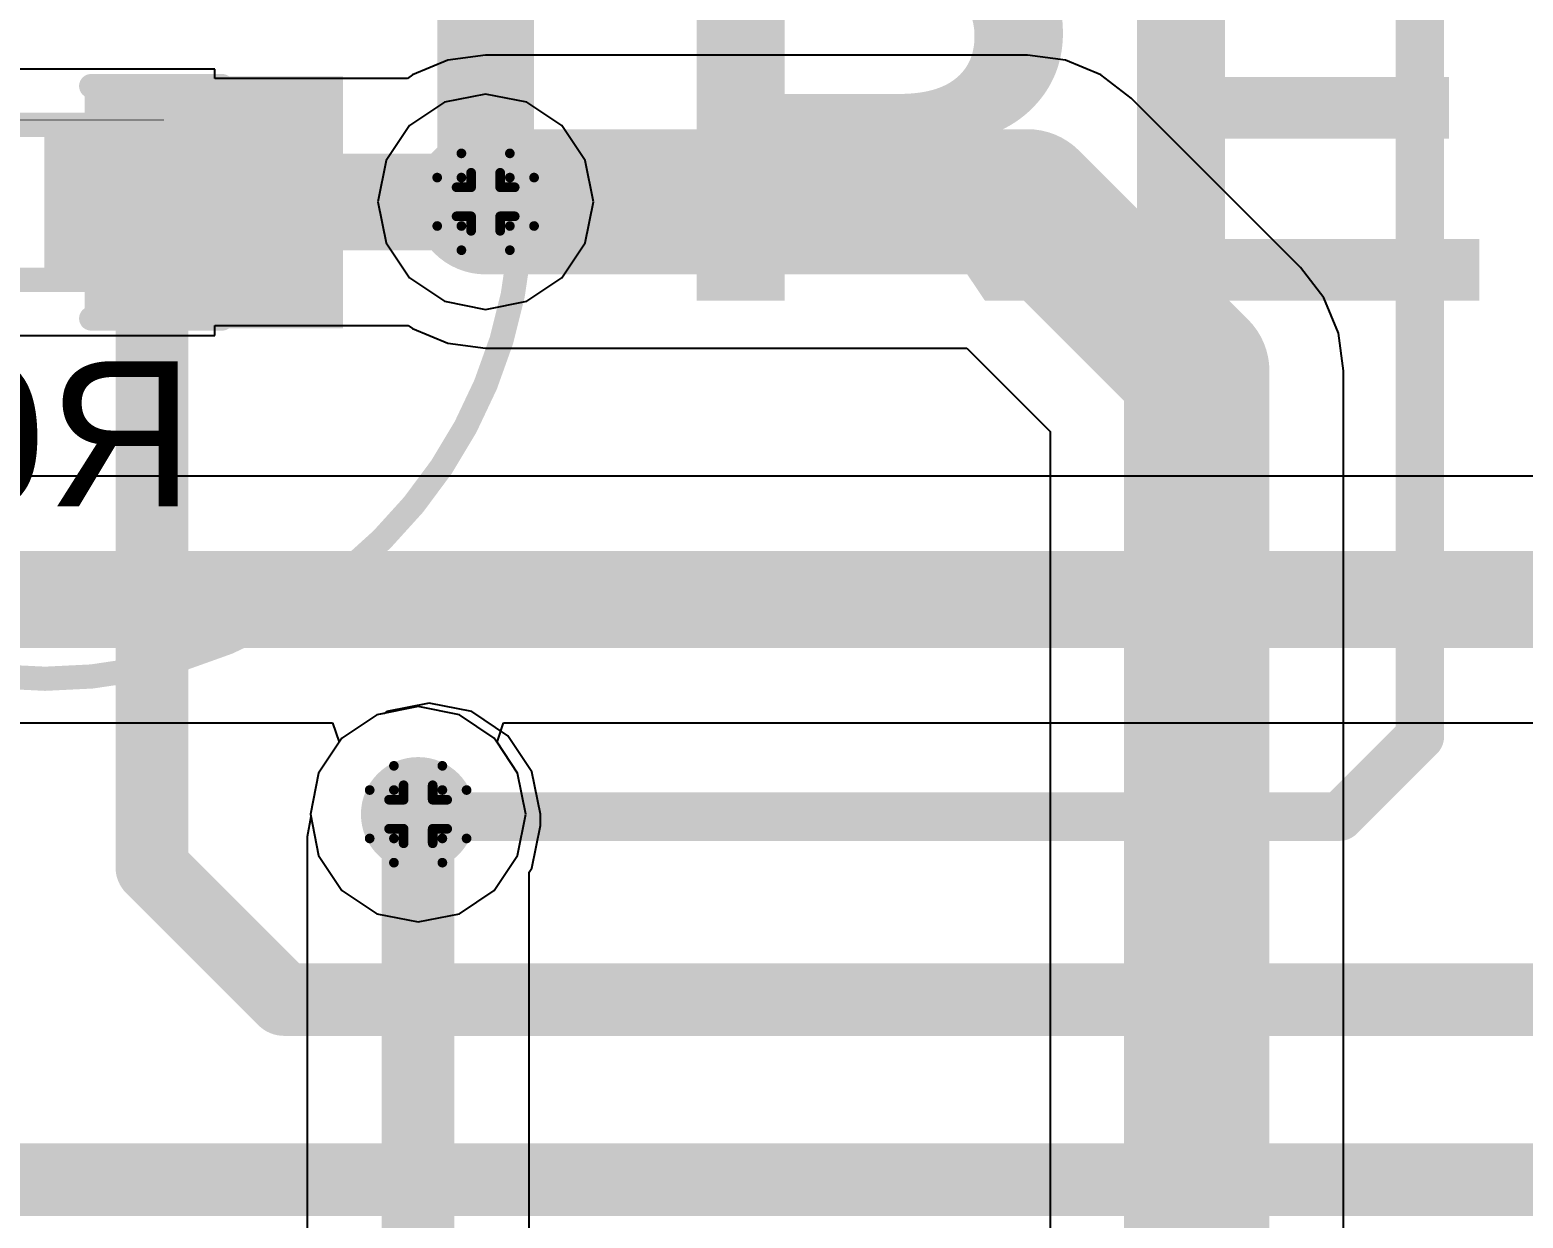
# Model space of a CAD drawing. Header units: inches. Extents: x 0 to 198, y 0 to 199.
# Drawn here: x 2.268 to 2.5763, y 1.6671 to 1.9125 of the extents above; entities that cross this region are included whole.
import ezdxf

# ---------------------------------------------------------------- set-up
doc = ezdxf.new("R2010")
doc.units = ezdxf.units.IN
doc.header["$MEASUREMENT"] = 0
for name, color, linetype in [('Bottom Layer', 5, 'Continuous'), ('Bottom Overlay', 54, 'Continuous'), ('Bottom Paste', 16, 'Continuous'), ('Bottom Solder', 6, 'Continuous'), ('Drill Drawing', 1, 'Continuous'), ('Layer 1', 16, 'Continuous'), ('Layer 2', 76, 'Continuous'), ('Top Layer', 1, 'Continuous'), ('Top Overlay', 2, 'Continuous'), ('Top Paste', 8, 'Continuous'), ('Top Solder', 216, 'Continuous'), ('Via Holes', 16, 'Continuous')]:
    doc.layers.add(name, color=color, linetype=linetype)
doc.styles.add('Arial', font='', dxfattribs={"height": 0.2})
doc.styles.add('Arial Black_Bold', font='', dxfattribs={"height": 0.2})
doc.styles.get('Arial').set_extended_font_data('Arial')
doc.styles.get('Arial Black_Bold').set_extended_font_data('Arial Black', bold=True)

# ---------------------------------------------------------------- blocks, each defined once
blk = doc.blocks.new('R___0402_B_128')
at = {"layer": 'Bottom Layer'}
for points in [[(-0.009499199999999998, 0.0124995), (-0.009499200000000003, -0.0125005), (-0.0274992, -0.0125005), (-0.0274992, 0.0124995)], [(0.0275008, 0.0124995), (0.0275008, -0.0125005), (0.009500799999999997, -0.0125005), (0.009500800000000004, 0.0124995)]]:
    blk.add_hatch(color=5, dxfattribs=at).paths.add_polyline_path(points)
at = {"layer": 'Bottom Paste'}
for points in [[(-0.009499199999999998, 0.0124995), (-0.009499200000000003, -0.0125005), (-0.0274992, -0.0125005), (-0.0274992, 0.0124995)], [(0.0275008, 0.0124995), (0.0275008, -0.0125005), (0.009500799999999997, -0.0125005), (0.009500800000000004, 0.0124995)]]:
    blk.add_hatch(color=16, dxfattribs=at).paths.add_polyline_path(points)
at = {"layer": 'Bottom Solder'}
for points in [[(-0.007333799999999997, 0.0146649), (-0.007333800000000003, -0.0146659), (-0.0296646, -0.0146659), (-0.0296646, 0.0146649)], [(0.0296662, 0.0146649), (0.0296662, -0.0146659), (0.007335399999999997, -0.0146659), (0.007335400000000003, 0.0146649)]]:
    blk.add_hatch(color=6, dxfattribs=at).paths.add_polyline_path(points)
at = {"layer": 'Bottom Overlay'}
for points in [[(-0.0309992, -0.0160005, 0.005, 0.005, 0), (-0.0309992, 0.0159995, 0.005, 0.005, 0)], [(-0.0309992, 0.0159995, 0.005, 0.005, 0), (0.0310008, 0.0159995, 0.005, 0.005, 0)], [(0.0310008, -0.0160005, 0.005, 0.005, 0), (0.0310008, 0.0159995, 0.005, 0.005, 0)], [(-0.0319992, 0.0169995, 0.000127, 0.000127, 0), (0.0320008, 0.0169995, 0.000127, 0.000127, 0)], [(-0.0309992, -0.0160005, 0.005, 0.005, 0), (0.0310008, -0.0160005, 0.005, 0.005, 0)]]:
    blk.add_lwpolyline(points, format="xyseb", dxfattribs=at)
for points in [[(-0.0322492, 0.0159995, 0.0025, 0.0025, 1), (-0.0297492, 0.0159995, 0.0025, 0.0025, 1)], [(-0.0322492, 0.0159995, 0.0025, 0.0025, 1), (-0.0297492, 0.0159995, 0.0025, 0.0025, 1)], [(0.0297508, 0.0159995, 0.0025, 0.0025, 1), (0.0322508, 0.0159995, 0.0025, 0.0025, 1)], [(0.0297508, 0.0159995, 0.0025, 0.0025, 1), (0.0322508, 0.0159995, 0.0025, 0.0025, 1)], [(-0.0320309, 0.0169995, 6.35e-05, 6.35e-05, 1), (-0.0319675, 0.0169995, 6.35e-05, 6.35e-05, 1)], [(0.0319691, 0.0169995, 6.35e-05, 6.35e-05, 1), (0.0320325, 0.0169995, 6.35e-05, 6.35e-05, 1)], [(-0.0322492, -0.0160005, 0.0025, 0.0025, 1), (-0.0297492, -0.0160005, 0.0025, 0.0025, 1)], [(-0.0322492, -0.0160005, 0.0025, 0.0025, 1), (-0.0297492, -0.0160005, 0.0025, 0.0025, 1)], [(0.0297508, -0.0160005, 0.0025, 0.0025, 1), (0.0322508, -0.0160005, 0.0025, 0.0025, 1)], [(0.0297508, -0.0160005, 0.0025, 0.0025, 1), (0.0322508, -0.0160005, 0.0025, 0.0025, 1)]]:
    blk.add_lwpolyline(points, format="xyseb", close=True, dxfattribs=at)
blk = doc.blocks.new('LED_0603_199')
at = {"layer": 'Top Layer'}
for points in [[(-0.0393697, 0.01968455), (-0.0196847, 0.01968455), (-0.0196847, -0.01968555), (-0.0393697, -0.01968555)], [(0.0196843, 0.01968455), (0.0393693, 0.01968455), (0.0393693, -0.01968555), (0.0196843, -0.01968555)]]:
    blk.add_hatch(color=1, dxfattribs=at).paths.add_polyline_path(points)
at = {"layer": 'Top Overlay'}
blk.add_hatch(color=2, dxfattribs=at).paths.add_polyline_path([(0.0439988, -0.0259985), (0.0689988, -0.0259985), (0.0689988, 0.0260015), (0.0439988, 0.0260015)])
at = {"layer": 'Top Paste'}
for points in [[(-0.0393697, 0.01968455), (-0.0196847, 0.01968455), (-0.0196847, -0.01968555), (-0.0393697, -0.01968555)], [(0.0196843, 0.01968455), (0.0393693, 0.01968455), (0.0393693, -0.01968555), (0.0196843, -0.01968555)]]:
    blk.add_hatch(color=8, dxfattribs=at).paths.add_polyline_path(points)
at = {"layer": 'Top Solder'}
for points in [[(-0.0433697, 0.02368455), (-0.0156847, 0.02368455), (-0.0156847, -0.02368555), (-0.0433697, -0.02368555)], [(0.0156843, 0.02368455), (0.0433693, 0.02368455), (0.0433693, -0.02368555), (0.0156843, -0.02368555)]]:
    blk.add_hatch(color=216, dxfattribs=at).paths.add_polyline_path(points)
at = {"layer": 'Top Overlay'}
for points in [[(-0.0439992, -0.0240005, 0.005, 0.005, 0), (-0.0439992, 0.0239995, 0.005, 0.005, 0)], [(-0.0439992, 0.0239995, 0.005, 0.005, 0), (-0.0169992, 0.0239995, 0.005, 0.005, 0)], [(0.0170008, 0.0239995, 0.005, 0.005, 0), (0.0440008, 0.0239995, 0.005, 0.005, 0)], [(0.0440008, -0.0240005, 0.005, 0.005, 0), (0.0440008, 0.0239995, 0.005, 0.005, 0)], [(-0.0439992, -0.0240005, 0.005, 0.005, 0), (-0.0169992, -0.0240005, 0.005, 0.005, 0)], [(0.0170008, -0.0240005, 0.005, 0.005, 0), (0.0440008, -0.0240005, 0.005, 0.005, 0)]]:
    blk.add_lwpolyline(points, format="xyseb", dxfattribs=at)
for points in [[(-0.0452492, 0.0239995, 0.0025, 0.0025, 1), (-0.0427492, 0.0239995, 0.0025, 0.0025, 1)], [(-0.0452492, 0.0239995, 0.0025, 0.0025, 1), (-0.0427492, 0.0239995, 0.0025, 0.0025, 1)], [(-0.0182492, 0.0239995, 0.0025, 0.0025, 1), (-0.0157492, 0.0239995, 0.0025, 0.0025, 1)], [(0.0157508, 0.0239995, 0.0025, 0.0025, 1), (0.0182508, 0.0239995, 0.0025, 0.0025, 1)], [(0.0427508, 0.0239995, 0.0025, 0.0025, 1), (0.0452508, 0.0239995, 0.0025, 0.0025, 1)], [(0.0427508, 0.0239995, 0.0025, 0.0025, 1), (0.0452508, 0.0239995, 0.0025, 0.0025, 1)], [(-0.0452492, -0.0240005, 0.0025, 0.0025, 1), (-0.0427492, -0.0240005, 0.0025, 0.0025, 1)], [(-0.0452492, -0.0240005, 0.0025, 0.0025, 1), (-0.0427492, -0.0240005, 0.0025, 0.0025, 1)], [(-0.0182492, -0.0240005, 0.0025, 0.0025, 1), (-0.0157492, -0.0240005, 0.0025, 0.0025, 1)], [(0.0157508, -0.0240005, 0.0025, 0.0025, 1), (0.0182508, -0.0240005, 0.0025, 0.0025, 1)], [(0.0427508, -0.0240005, 0.0025, 0.0025, 1), (0.0452508, -0.0240005, 0.0025, 0.0025, 1)], [(0.0427508, -0.0240005, 0.0025, 0.0025, 1), (0.0452508, -0.0240005, 0.0025, 0.0025, 1)]]:
    blk.add_lwpolyline(points, format="xyseb", close=True, dxfattribs=at)

msp = doc.modelspace()

# ---------------------------------------------------------------- hatches: boundary and pattern name
at = {"layer": 'Bottom Layer'}
h = msp.add_hatch(color=5, dxfattribs=at)
edge = h.paths.add_edge_path()
edge.add_arc((2.3621359, 1.877), 0.011811, 0, 360)
h = msp.add_hatch(color=5, dxfattribs=at)
edge = h.paths.add_edge_path()
edge.add_arc((2.3482016, 1.750498), 0.011811, 0, 360)
at = {"layer": 'Layer 1'}
h = msp.add_hatch(color=16, dxfattribs=at)
edge = h.paths.add_edge_path()
edge.add_arc((2.3621359, 1.877), 0.011811, 0, 360)
h = msp.add_hatch(color=16, dxfattribs=at)
edge = h.paths.add_edge_path()
edge.add_arc((2.3482016, 1.750498), 0.011811, 0, 360)
at = {"layer": 'Layer 2'}
h = msp.add_hatch(color=76, dxfattribs=at)
edge = h.paths.add_edge_path()
edge.add_arc((2.3621359, 1.877), 0.011811, 0, 360)
h = msp.add_hatch(color=76, dxfattribs=at)
edge = h.paths.add_edge_path()
edge.add_arc((2.3482016, 1.750498), 0.011811, 0, 360)
at = {"layer": 'Top Layer'}
h = msp.add_hatch(color=1, dxfattribs=at)
edge = h.paths.add_edge_path()
edge.add_arc((2.3621359, 1.877), 0.011811, 0, 360)
h = msp.add_hatch(color=1, dxfattribs=at)
edge = h.paths.add_edge_path()
edge.add_arc((2.3482016, 1.750498), 0.011811, 0, 360)
at = {"layer": 'Via Holes'}
h = msp.add_hatch(color=7, dxfattribs=at)
edge = h.paths.add_edge_path()
edge.add_arc((2.3621359, 1.877), 0.0059055, 0, 360)
h = msp.add_hatch(color=7, dxfattribs=at)
edge = h.paths.add_edge_path()
edge.add_arc((2.3482016, 1.750498), 0.0059055, 0, 360)

# ---------------------------------------------------------------- linework, layer by layer
at = {"layer": 'Bottom Layer'}
for p, q in [((2.3543043, 1.9062279), (2.3470064, 1.903205)), ((2.3621359, 1.9072589), (2.3543043, 1.9062279)), ((2.474, 1.9072589), (2.3621359, 1.9072589)), ((2.4818316, 1.9062279), (2.474, 1.9072589)), ((2.4891295, 1.903205), (2.4818316, 1.9062279)), ((2.3062116, 1.9043939), (2.2212116, 1.9043939)), ((2.3062116, 1.9024368), (2.3062116, 1.9043939)), ((2.3460053, 1.9024368), (2.3062116, 1.9024368)), ((2.3470064, 1.903205), (2.3460053, 1.9024368)), ((2.4953963, 1.8983963), (2.4891295, 1.903205)), ((2.5303355, 1.863457), (2.4953963, 1.8983963)), ((2.5303359, 1.8634567), (2.5303355, 1.863457)), ((2.5351447, 1.8571898), (2.5303359, 1.8634567)), ((2.5381675, 1.849892), (2.5351447, 1.8571898)), ((2.3062116, 1.8493939), (2.3062116, 1.8514572)), ((2.3062116, 1.8514572), (2.3461434, 1.8514572)), ((2.3461434, 1.8514572), (2.3470064, 1.850795)), ((2.3470064, 1.850795), (2.3543043, 1.8477721)), ((2.5391986, 1.8420604), (2.5381675, 1.849892)), ((2.2212116, 1.8493939), (2.3062116, 1.8493939)), ((2.3543043, 1.8477721), (2.3621359, 1.8467411)), ((2.3621359, 1.8467411), (2.4614663, 1.8467411)), ((2.4614663, 1.8467411), (2.4786807, 1.8295268)), ((2.5391985, 1.8420596), (2.5391986, 1.8420604)), ((2.5391985, 1.630262), (2.5391985, 1.8420596)), ((2.4786807, 1.8295268), (2.4786807, 1.630262)), ((2.350498, 1.7734388), (2.3417189, 1.7716925)), ((2.3592771, 1.7716925), (2.350498, 1.7734388)), ((2.3396914, 1.7710435), (2.3324767, 1.7662229)), ((2.3411953, 1.7713426), (2.3396914, 1.7710435)), ((2.3417189, 1.7716925), (2.3411953, 1.7713426)), ((2.3667196, 1.7667196), (2.3592771, 1.7716925)), ((2.3716925, 1.7592771), (2.3667196, 1.7667196)), ((2.3324767, 1.7662229), (2.3276561, 1.7590082)), ((2.3276561, 1.7590082), (2.3259633, 1.750498)), ((2.3734388, 1.750498), (2.3716925, 1.7592771)), ((2.3260725, 1.7499491), (2.3252608, 1.7458685)), ((2.3259633, 1.750498), (2.3260725, 1.7499491)), ((2.3716925, 1.7393858), (2.3734388, 1.7481649)), ((2.3734388, 1.7481649), (2.3734388, 1.750498)), ((2.3252608, 1.7458685), (2.3252608, 1.6063384)), ((2.3711424, 1.7385625), (2.3716925, 1.7393858)), ((2.3711424, 1.4983899), (2.3711424, 1.7385625))]:
    msp.add_line(p, q, dxfattribs=at)
for points in [[(2.3621359, 1.877, 0.03, 0.03, 0), (2.474, 1.877, 0.03, 0.03, 0)], [(2.474, 1.877, 0.03, 0.03, 0), (2.5089396, 1.8420604, 0.03, 0.03, 0)], [(2.284044, 1.876947, 0.02, 0.02, 0), (2.3620829, 1.876947, 0.02, 0.02, 0)], [(2.3620829, 1.876947, 0.02, 0.02, 0), (2.3621359, 1.877, 0.02, 0.02, 0)], [(2.5089396, 1.5736259, 0.03, 0.03, 0), (2.5089396, 1.8420604, 0.03, 0.03, 0)], [(2.350498, 1.7481649, 0.015, 0.015, 0), (2.350498, 1.750498, 0.015, 0.015, 0)], [(2.3482016, 1.7458685, 0.015, 0.015, 0), (2.350498, 1.7481649, 0.015, 0.015, 0)], [(2.3482016, 1.4743939, 0.015, 0.015, 0), (2.3482016, 1.7458685, 0.015, 0.015, 0)]]:
    msp.add_lwpolyline(points, format="xyseb", dxfattribs=at)
for points in [[(2.3546359, 1.877, 0.015, 0.015, 1), (2.3696359, 1.877, 0.015, 0.015, 1)], [(2.4665, 1.877, 0.015, 0.015, 1), (2.4815, 1.877, 0.015, 0.015, 1)], [(2.4665, 1.877, 0.015, 0.015, 1), (2.4815, 1.877, 0.015, 0.015, 1)], [(2.279044, 1.876947, 0.01, 0.01, 1), (2.289044, 1.876947, 0.01, 0.01, 1)], [(2.3570829, 1.876947, 0.01, 0.01, 1), (2.3670829, 1.876947, 0.01, 0.01, 1)], [(2.3570829, 1.876947, 0.01, 0.01, 1), (2.3670829, 1.876947, 0.01, 0.01, 1)], [(2.3571359, 1.877, 0.01, 0.01, 1), (2.3671359, 1.877, 0.01, 0.01, 1)], [(2.5014396, 1.8420604, 0.015, 0.015, 1), (2.5164396, 1.8420604, 0.015, 0.015, 1)], [(2.5014396, 1.8420604, 0.015, 0.015, 1), (2.5164396, 1.8420604, 0.015, 0.015, 1)], [(2.346748, 1.750498, 0.0075, 0.0075, 1), (2.354248, 1.750498, 0.0075, 0.0075, 1)], [(2.346748, 1.7481649, 0.0075, 0.0075, 1), (2.354248, 1.7481649, 0.0075, 0.0075, 1)], [(2.346748, 1.7481649, 0.0075, 0.0075, 1), (2.354248, 1.7481649, 0.0075, 0.0075, 1)], [(2.3444516, 1.7458685, 0.0075, 0.0075, 1), (2.3519516, 1.7458685, 0.0075, 0.0075, 1)], [(2.3444516, 1.7458685, 0.0075, 0.0075, 1), (2.3519516, 1.7458685, 0.0075, 0.0075, 1)]]:
    msp.add_lwpolyline(points, format="xyseb", close=True, dxfattribs=at)
at = {"layer": 'Drill Drawing'}
for points in [[(2.3571359, 1.882, 0.002, 0.002, 0), (2.3571359, 1.887, 0.002, 0.002, 0)], [(2.3571359, 1.887, 0.002, 0.002, 0), (2.3671359, 1.887, 0.002, 0.002, 0)], [(2.3671359, 1.882, 0.002, 0.002, 0), (2.3671359, 1.887, 0.002, 0.002, 0)], [(2.3591359, 1.88, 0.002, 0.002, 0), (2.3591359, 1.883, 0.002, 0.002, 0)], [(2.3591359, 1.883, 0.002, 0.002, 0), (2.3651359, 1.883, 0.002, 0.002, 0)], [(2.3651359, 1.88, 0.002, 0.002, 0), (2.3651359, 1.883, 0.002, 0.002, 0)], [(2.3521359, 1.872, 0.002, 0.002, 0), (2.3521359, 1.882, 0.002, 0.002, 0)], [(2.3521359, 1.882, 0.002, 0.002, 0), (2.3571359, 1.882, 0.002, 0.002, 0)], [(2.3561359, 1.874, 0.002, 0.002, 0), (2.3561359, 1.88, 0.002, 0.002, 0)], [(2.3561359, 1.88, 0.002, 0.002, 0), (2.3591359, 1.88, 0.002, 0.002, 0)], [(2.3651359, 1.88, 0.002, 0.002, 0), (2.3681359, 1.88, 0.002, 0.002, 0)], [(2.3671359, 1.882, 0.002, 0.002, 0), (2.3721359, 1.882, 0.002, 0.002, 0)], [(2.3681359, 1.874, 0.002, 0.002, 0), (2.3681359, 1.88, 0.002, 0.002, 0)], [(2.3721359, 1.872, 0.002, 0.002, 0), (2.3721359, 1.882, 0.002, 0.002, 0)], [(2.3561359, 1.874, 0.002, 0.002, 0), (2.3591359, 1.874, 0.002, 0.002, 0)], [(2.3591359, 1.871, 0.002, 0.002, 0), (2.3591359, 1.874, 0.002, 0.002, 0)], [(2.3651359, 1.874, 0.002, 0.002, 0), (2.3681359, 1.874, 0.002, 0.002, 0)], [(2.3651359, 1.871, 0.002, 0.002, 0), (2.3651359, 1.874, 0.002, 0.002, 0)], [(2.3521359, 1.872, 0.002, 0.002, 0), (2.3571359, 1.872, 0.002, 0.002, 0)], [(2.3571359, 1.867, 0.002, 0.002, 0), (2.3571359, 1.872, 0.002, 0.002, 0)], [(2.3591359, 1.871, 0.002, 0.002, 0), (2.3651359, 1.871, 0.002, 0.002, 0)], [(2.3671359, 1.872, 0.002, 0.002, 0), (2.3721359, 1.872, 0.002, 0.002, 0)], [(2.3671359, 1.867, 0.002, 0.002, 0), (2.3671359, 1.872, 0.002, 0.002, 0)], [(2.3571359, 1.867, 0.002, 0.002, 0), (2.3671359, 1.867, 0.002, 0.002, 0)], [(2.3432016, 1.755498, 0.002, 0.002, 0), (2.3432016, 1.760498, 0.002, 0.002, 0)], [(2.3432016, 1.760498, 0.002, 0.002, 0), (2.3532016, 1.760498, 0.002, 0.002, 0)], [(2.3532016, 1.755498, 0.002, 0.002, 0), (2.3532016, 1.760498, 0.002, 0.002, 0)], [(2.3452016, 1.753498, 0.002, 0.002, 0), (2.3452016, 1.756498, 0.002, 0.002, 0)], [(2.3452016, 1.756498, 0.002, 0.002, 0), (2.3512016, 1.756498, 0.002, 0.002, 0)], [(2.3512016, 1.753498, 0.002, 0.002, 0), (2.3512016, 1.756498, 0.002, 0.002, 0)], [(2.3382016, 1.745498, 0.002, 0.002, 0), (2.3382016, 1.755498, 0.002, 0.002, 0)], [(2.3382016, 1.755498, 0.002, 0.002, 0), (2.3432016, 1.755498, 0.002, 0.002, 0)], [(2.3422016, 1.747498, 0.002, 0.002, 0), (2.3422016, 1.753498, 0.002, 0.002, 0)], [(2.3422016, 1.753498, 0.002, 0.002, 0), (2.3452016, 1.753498, 0.002, 0.002, 0)], [(2.3512016, 1.753498, 0.002, 0.002, 0), (2.3542016, 1.753498, 0.002, 0.002, 0)], [(2.3532016, 1.755498, 0.002, 0.002, 0), (2.3582016, 1.755498, 0.002, 0.002, 0)], [(2.3542016, 1.747498, 0.002, 0.002, 0), (2.3542016, 1.753498, 0.002, 0.002, 0)], [(2.3582016, 1.745498, 0.002, 0.002, 0), (2.3582016, 1.755498, 0.002, 0.002, 0)], [(2.3422016, 1.747498, 0.002, 0.002, 0), (2.3452016, 1.747498, 0.002, 0.002, 0)], [(2.3452016, 1.744498, 0.002, 0.002, 0), (2.3452016, 1.747498, 0.002, 0.002, 0)], [(2.3512016, 1.747498, 0.002, 0.002, 0), (2.3542016, 1.747498, 0.002, 0.002, 0)], [(2.3512016, 1.744498, 0.002, 0.002, 0), (2.3512016, 1.747498, 0.002, 0.002, 0)], [(2.3382016, 1.745498, 0.002, 0.002, 0), (2.3432016, 1.745498, 0.002, 0.002, 0)], [(2.3432016, 1.740498, 0.002, 0.002, 0), (2.3432016, 1.745498, 0.002, 0.002, 0)], [(2.3452016, 1.744498, 0.002, 0.002, 0), (2.3512016, 1.744498, 0.002, 0.002, 0)], [(2.3532016, 1.745498, 0.002, 0.002, 0), (2.3582016, 1.745498, 0.002, 0.002, 0)], [(2.3532016, 1.740498, 0.002, 0.002, 0), (2.3532016, 1.745498, 0.002, 0.002, 0)], [(2.3432016, 1.740498, 0.002, 0.002, 0), (2.3532016, 1.740498, 0.002, 0.002, 0)]]:
    msp.add_lwpolyline(points, format="xyseb", dxfattribs=at)
for points in [[(2.3566359, 1.887, 0.001, 0.001, 1), (2.3576359, 1.887, 0.001, 0.001, 1)], [(2.3566359, 1.887, 0.001, 0.001, 1), (2.3576359, 1.887, 0.001, 0.001, 1)], [(2.3666359, 1.887, 0.001, 0.001, 1), (2.3676359, 1.887, 0.001, 0.001, 1)], [(2.3666359, 1.887, 0.001, 0.001, 1), (2.3676359, 1.887, 0.001, 0.001, 1)], [(2.3586359, 1.883, 0.001, 0.001, 1), (2.3596359, 1.883, 0.001, 0.001, 1)], [(2.3586359, 1.883, 0.001, 0.001, 1), (2.3596359, 1.883, 0.001, 0.001, 1)], [(2.3646359, 1.883, 0.001, 0.001, 1), (2.3656359, 1.883, 0.001, 0.001, 1)], [(2.3646359, 1.883, 0.001, 0.001, 1), (2.3656359, 1.883, 0.001, 0.001, 1)], [(2.3516359, 1.882, 0.001, 0.001, 1), (2.3526359, 1.882, 0.001, 0.001, 1)], [(2.3516359, 1.882, 0.001, 0.001, 1), (2.3526359, 1.882, 0.001, 0.001, 1)], [(2.3556359, 1.88, 0.001, 0.001, 1), (2.3566359, 1.88, 0.001, 0.001, 1)], [(2.3556359, 1.88, 0.001, 0.001, 1), (2.3566359, 1.88, 0.001, 0.001, 1)], [(2.3566359, 1.882, 0.001, 0.001, 1), (2.3576359, 1.882, 0.001, 0.001, 1)], [(2.3566359, 1.882, 0.001, 0.001, 1), (2.3576359, 1.882, 0.001, 0.001, 1)], [(2.3586359, 1.88, 0.001, 0.001, 1), (2.3596359, 1.88, 0.001, 0.001, 1)], [(2.3586359, 1.88, 0.001, 0.001, 1), (2.3596359, 1.88, 0.001, 0.001, 1)], [(2.3646359, 1.88, 0.001, 0.001, 1), (2.3656359, 1.88, 0.001, 0.001, 1)], [(2.3646359, 1.88, 0.001, 0.001, 1), (2.3656359, 1.88, 0.001, 0.001, 1)], [(2.3666359, 1.882, 0.001, 0.001, 1), (2.3676359, 1.882, 0.001, 0.001, 1)], [(2.3666359, 1.882, 0.001, 0.001, 1), (2.3676359, 1.882, 0.001, 0.001, 1)], [(2.3676359, 1.88, 0.001, 0.001, 1), (2.3686359, 1.88, 0.001, 0.001, 1)], [(2.3676359, 1.88, 0.001, 0.001, 1), (2.3686359, 1.88, 0.001, 0.001, 1)], [(2.3716359, 1.882, 0.001, 0.001, 1), (2.3726359, 1.882, 0.001, 0.001, 1)], [(2.3716359, 1.882, 0.001, 0.001, 1), (2.3726359, 1.882, 0.001, 0.001, 1)], [(2.3556359, 1.874, 0.001, 0.001, 1), (2.3566359, 1.874, 0.001, 0.001, 1)], [(2.3556359, 1.874, 0.001, 0.001, 1), (2.3566359, 1.874, 0.001, 0.001, 1)], [(2.3586359, 1.874, 0.001, 0.001, 1), (2.3596359, 1.874, 0.001, 0.001, 1)], [(2.3586359, 1.874, 0.001, 0.001, 1), (2.3596359, 1.874, 0.001, 0.001, 1)], [(2.3646359, 1.874, 0.001, 0.001, 1), (2.3656359, 1.874, 0.001, 0.001, 1)], [(2.3646359, 1.874, 0.001, 0.001, 1), (2.3656359, 1.874, 0.001, 0.001, 1)], [(2.3676359, 1.874, 0.001, 0.001, 1), (2.3686359, 1.874, 0.001, 0.001, 1)], [(2.3676359, 1.874, 0.001, 0.001, 1), (2.3686359, 1.874, 0.001, 0.001, 1)], [(2.3516359, 1.872, 0.001, 0.001, 1), (2.3526359, 1.872, 0.001, 0.001, 1)], [(2.3516359, 1.872, 0.001, 0.001, 1), (2.3526359, 1.872, 0.001, 0.001, 1)], [(2.3566359, 1.872, 0.001, 0.001, 1), (2.3576359, 1.872, 0.001, 0.001, 1)], [(2.3566359, 1.872, 0.001, 0.001, 1), (2.3576359, 1.872, 0.001, 0.001, 1)], [(2.3586359, 1.871, 0.001, 0.001, 1), (2.3596359, 1.871, 0.001, 0.001, 1)], [(2.3586359, 1.871, 0.001, 0.001, 1), (2.3596359, 1.871, 0.001, 0.001, 1)], [(2.3646359, 1.871, 0.001, 0.001, 1), (2.3656359, 1.871, 0.001, 0.001, 1)], [(2.3646359, 1.871, 0.001, 0.001, 1), (2.3656359, 1.871, 0.001, 0.001, 1)], [(2.3666359, 1.872, 0.001, 0.001, 1), (2.3676359, 1.872, 0.001, 0.001, 1)], [(2.3666359, 1.872, 0.001, 0.001, 1), (2.3676359, 1.872, 0.001, 0.001, 1)], [(2.3716359, 1.872, 0.001, 0.001, 1), (2.3726359, 1.872, 0.001, 0.001, 1)], [(2.3716359, 1.872, 0.001, 0.001, 1), (2.3726359, 1.872, 0.001, 0.001, 1)], [(2.3566359, 1.867, 0.001, 0.001, 1), (2.3576359, 1.867, 0.001, 0.001, 1)], [(2.3566359, 1.867, 0.001, 0.001, 1), (2.3576359, 1.867, 0.001, 0.001, 1)], [(2.3666359, 1.867, 0.001, 0.001, 1), (2.3676359, 1.867, 0.001, 0.001, 1)], [(2.3666359, 1.867, 0.001, 0.001, 1), (2.3676359, 1.867, 0.001, 0.001, 1)], [(2.3427016, 1.760498, 0.001, 0.001, 1), (2.3437016, 1.760498, 0.001, 0.001, 1)], [(2.3427016, 1.760498, 0.001, 0.001, 1), (2.3437016, 1.760498, 0.001, 0.001, 1)], [(2.3527016, 1.760498, 0.001, 0.001, 1), (2.3537016, 1.760498, 0.001, 0.001, 1)], [(2.3527016, 1.760498, 0.001, 0.001, 1), (2.3537016, 1.760498, 0.001, 0.001, 1)], [(2.3447016, 1.756498, 0.001, 0.001, 1), (2.3457016, 1.756498, 0.001, 0.001, 1)], [(2.3447016, 1.756498, 0.001, 0.001, 1), (2.3457016, 1.756498, 0.001, 0.001, 1)], [(2.3507016, 1.756498, 0.001, 0.001, 1), (2.3517016, 1.756498, 0.001, 0.001, 1)], [(2.3507016, 1.756498, 0.001, 0.001, 1), (2.3517016, 1.756498, 0.001, 0.001, 1)], [(2.3377016, 1.755498, 0.001, 0.001, 1), (2.3387016, 1.755498, 0.001, 0.001, 1)], [(2.3377016, 1.755498, 0.001, 0.001, 1), (2.3387016, 1.755498, 0.001, 0.001, 1)], [(2.3417016, 1.753498, 0.001, 0.001, 1), (2.3427016, 1.753498, 0.001, 0.001, 1)], [(2.3417016, 1.753498, 0.001, 0.001, 1), (2.3427016, 1.753498, 0.001, 0.001, 1)], [(2.3427016, 1.755498, 0.001, 0.001, 1), (2.3437016, 1.755498, 0.001, 0.001, 1)], [(2.3427016, 1.755498, 0.001, 0.001, 1), (2.3437016, 1.755498, 0.001, 0.001, 1)], [(2.3447016, 1.753498, 0.001, 0.001, 1), (2.3457016, 1.753498, 0.001, 0.001, 1)], [(2.3447016, 1.753498, 0.001, 0.001, 1), (2.3457016, 1.753498, 0.001, 0.001, 1)], [(2.3507016, 1.753498, 0.001, 0.001, 1), (2.3517016, 1.753498, 0.001, 0.001, 1)], [(2.3507016, 1.753498, 0.001, 0.001, 1), (2.3517016, 1.753498, 0.001, 0.001, 1)], [(2.3527016, 1.755498, 0.001, 0.001, 1), (2.3537016, 1.755498, 0.001, 0.001, 1)], [(2.3527016, 1.755498, 0.001, 0.001, 1), (2.3537016, 1.755498, 0.001, 0.001, 1)], [(2.3537016, 1.753498, 0.001, 0.001, 1), (2.3547016, 1.753498, 0.001, 0.001, 1)], [(2.3537016, 1.753498, 0.001, 0.001, 1), (2.3547016, 1.753498, 0.001, 0.001, 1)], [(2.3577016, 1.755498, 0.001, 0.001, 1), (2.3587016, 1.755498, 0.001, 0.001, 1)], [(2.3577016, 1.755498, 0.001, 0.001, 1), (2.3587016, 1.755498, 0.001, 0.001, 1)], [(2.3417016, 1.747498, 0.001, 0.001, 1), (2.3427016, 1.747498, 0.001, 0.001, 1)], [(2.3417016, 1.747498, 0.001, 0.001, 1), (2.3427016, 1.747498, 0.001, 0.001, 1)], [(2.3447016, 1.747498, 0.001, 0.001, 1), (2.3457016, 1.747498, 0.001, 0.001, 1)], [(2.3447016, 1.747498, 0.001, 0.001, 1), (2.3457016, 1.747498, 0.001, 0.001, 1)], [(2.3507016, 1.747498, 0.001, 0.001, 1), (2.3517016, 1.747498, 0.001, 0.001, 1)], [(2.3507016, 1.747498, 0.001, 0.001, 1), (2.3517016, 1.747498, 0.001, 0.001, 1)], [(2.3537016, 1.747498, 0.001, 0.001, 1), (2.3547016, 1.747498, 0.001, 0.001, 1)], [(2.3537016, 1.747498, 0.001, 0.001, 1), (2.3547016, 1.747498, 0.001, 0.001, 1)], [(2.3377016, 1.745498, 0.001, 0.001, 1), (2.3387016, 1.745498, 0.001, 0.001, 1)], [(2.3377016, 1.745498, 0.001, 0.001, 1), (2.3387016, 1.745498, 0.001, 0.001, 1)], [(2.3427016, 1.745498, 0.001, 0.001, 1), (2.3437016, 1.745498, 0.001, 0.001, 1)], [(2.3427016, 1.745498, 0.001, 0.001, 1), (2.3437016, 1.745498, 0.001, 0.001, 1)], [(2.3447016, 1.744498, 0.001, 0.001, 1), (2.3457016, 1.744498, 0.001, 0.001, 1)], [(2.3447016, 1.744498, 0.001, 0.001, 1), (2.3457016, 1.744498, 0.001, 0.001, 1)], [(2.3507016, 1.744498, 0.001, 0.001, 1), (2.3517016, 1.744498, 0.001, 0.001, 1)], [(2.3507016, 1.744498, 0.001, 0.001, 1), (2.3517016, 1.744498, 0.001, 0.001, 1)], [(2.3527016, 1.745498, 0.001, 0.001, 1), (2.3537016, 1.745498, 0.001, 0.001, 1)], [(2.3527016, 1.745498, 0.001, 0.001, 1), (2.3537016, 1.745498, 0.001, 0.001, 1)], [(2.3577016, 1.745498, 0.001, 0.001, 1), (2.3587016, 1.745498, 0.001, 0.001, 1)], [(2.3577016, 1.745498, 0.001, 0.001, 1), (2.3587016, 1.745498, 0.001, 0.001, 1)], [(2.3427016, 1.740498, 0.001, 0.001, 1), (2.3437016, 1.740498, 0.001, 0.001, 1)], [(2.3427016, 1.740498, 0.001, 0.001, 1), (2.3437016, 1.740498, 0.001, 0.001, 1)], [(2.3527016, 1.740498, 0.001, 0.001, 1), (2.3537016, 1.740498, 0.001, 0.001, 1)], [(2.3527016, 1.740498, 0.001, 0.001, 1), (2.3537016, 1.740498, 0.001, 0.001, 1)]]:
    msp.add_lwpolyline(points, format="xyseb", close=True, dxfattribs=at)
at = {"layer": 'Layer 1'}
for p, q in [((2.3621359, 1.8992383), (2.3536257, 1.8975455)), ((2.3706461, 1.8975455), (2.3621359, 1.8992383)), ((2.3536257, 1.8975455), (2.346411, 1.8927249)), ((2.3778608, 1.8927249), (2.3706461, 1.8975455)), ((2.346411, 1.8927249), (2.3415904, 1.8855102)), ((2.3826814, 1.8855102), (2.3778608, 1.8927249)), ((2.3415904, 1.8855102), (2.3398976, 1.877)), ((2.3843742, 1.877), (2.3826814, 1.8855102)), ((2.3398976, 1.877), (2.3415904, 1.8684898)), ((2.3826814, 1.8684898), (2.3843742, 1.877)), ((2.3415904, 1.8684898), (2.346411, 1.8612751)), ((2.3778608, 1.8612751), (2.3826814, 1.8684898)), ((2.346411, 1.8612751), (2.3536257, 1.8564545)), ((2.3706461, 1.8564545), (2.3778608, 1.8612751)), ((2.3536257, 1.8564545), (2.3621359, 1.8547617)), ((2.3621359, 1.8547617), (2.3706461, 1.8564545)), ((2.3482016, 1.7727363), (2.3396914, 1.7710435)), ((2.3567118, 1.7710435), (2.3482016, 1.7727363)), ((2.3396914, 1.7710435), (2.3324767, 1.7662229)), ((2.3639265, 1.7662229), (2.3567118, 1.7710435)), ((2.3324767, 1.7662229), (2.3276561, 1.7590082)), ((2.3687471, 1.7590082), (2.3639265, 1.7662229)), ((2.3276561, 1.7590082), (2.3259633, 1.750498)), ((2.3704399, 1.750498), (2.3687471, 1.7590082)), ((2.3259633, 1.750498), (2.3276561, 1.7419878)), ((2.3687471, 1.7419878), (2.3704399, 1.750498)), ((2.3276561, 1.7419878), (2.3324767, 1.7347731)), ((2.3639265, 1.7347731), (2.3687471, 1.7419878)), ((2.3324767, 1.7347731), (2.3396914, 1.7299525)), ((2.3567118, 1.7299525), (2.3639265, 1.7347731)), ((2.3396914, 1.7299525), (2.3482016, 1.7282597)), ((2.3482016, 1.7282597), (2.3567118, 1.7299525))]:
    msp.add_line(p, q, dxfattribs=at)
at = {"layer": 'Layer 2'}
for p, q in [((2.3621359, 1.8992383), (2.3536257, 1.8975455)), ((2.3706461, 1.8975455), (2.3621359, 1.8992383)), ((2.3536257, 1.8975455), (2.346411, 1.8927249)), ((2.3778608, 1.8927249), (2.3706461, 1.8975455)), ((2.346411, 1.8927249), (2.3415904, 1.8855102)), ((2.3826814, 1.8855102), (2.3778608, 1.8927249)), ((2.3415904, 1.8855102), (2.3398976, 1.877)), ((2.3843742, 1.877), (2.3826814, 1.8855102)), ((2.3398976, 1.877), (2.3415904, 1.8684898)), ((2.3826814, 1.8684898), (2.3843742, 1.877)), ((2.3415904, 1.8684898), (2.346411, 1.8612751)), ((2.3778608, 1.8612751), (2.3826814, 1.8684898)), ((2.346411, 1.8612751), (2.3536257, 1.8564545)), ((2.3706461, 1.8564545), (2.3778608, 1.8612751)), ((2.3536257, 1.8564545), (2.3621359, 1.8547617)), ((2.3621359, 1.8547617), (2.3706461, 1.8564545)), ((2.8782421, 1.8203617), (1.9356863, 1.8203617)), ((2.0447786, 1.7693821), (2.330553, 1.7693821)), ((2.330553, 1.7693821), (2.3319149, 1.7653821)), ((2.3644883, 1.7653821), (2.3658502, 1.7693821)), ((2.3658502, 1.7693821), (4.5478719, 1.7693821)), ((2.3319149, 1.7653821), (2.3276561, 1.7590082)), ((2.3687471, 1.7590082), (2.3644883, 1.7653821)), ((2.3276561, 1.7590082), (2.3259633, 1.750498)), ((2.3704399, 1.750498), (2.3687471, 1.7590082)), ((2.3259633, 1.750498), (2.3276561, 1.7419878)), ((2.3687471, 1.7419878), (2.3704399, 1.750498)), ((2.3276561, 1.7419878), (2.3324767, 1.7347731)), ((2.3639265, 1.7347731), (2.3687471, 1.7419878)), ((2.3324767, 1.7347731), (2.3396914, 1.7299525)), ((2.3567118, 1.7299525), (2.3639265, 1.7347731)), ((2.3396914, 1.7299525), (2.3482016, 1.7282597)), ((2.3482016, 1.7282597), (2.3567118, 1.7299525))]:
    msp.add_line(p, q, dxfattribs=at)
msp.add_lwpolyline([(1.9251281, 1.7948719, 0.02, 0.02, 0), (4.5478719, 1.7948719, 0.02, 0.02, 0)], format="xyseb", dxfattribs=at)
at = {"layer": 'Top Layer'}
for points in [[(2.362136, 1.8770001, 0.02, 0.02, 0), (2.362136, 2.1327863, 0.02, 0.02, 0)], [(2.555, 1.7665703, 0.01, 0.01, 0), (2.555, 2.1113536, 0.01, 0.01, 0)], [(2.2932376, 1.7395168, 0.015, 0.015, 0), (2.2932376, 1.8768939, 0.015, 0.015, 0)], [(2.3621359, 1.877, 0.015, 0.015, 0), (2.362136, 1.8770001, 0.015, 0.015, 0)], [(2.5384297, 1.75, 0.01, 0.01, 0), (2.555, 1.7665703, 0.01, 0.01, 0)], [(2.3482016, 1.750498, 0.01, 0.01, 0), (2.3493498, 1.750498, 0.01, 0.01, 0)], [(2.3493498, 1.750498, 0.01, 0.01, 0), (2.3498478, 1.75, 0.01, 0.01, 0)], [(2.3498478, 1.75, 0.01, 0.01, 0), (2.5384297, 1.75, 0.01, 0.01, 0)], [(2.2932376, 1.7395168, 0.015, 0.015, 0), (2.3205289, 1.7122255, 0.015, 0.015, 0)], [(2.3205289, 1.7122255, 0.015, 0.015, 0), (3.4330376, 1.7122255, 0.015, 0.015, 0)], [(2.1415048, 1.675, 0.015, 0.015, 0), (2.7364115, 1.675, 0.015, 0.015, 0)]]:
    msp.add_lwpolyline(points, format="xyseb", dxfattribs=at)
for points in [[(2.357136, 1.8770001, 0.01, 0.01, 1), (2.367136, 1.8770001, 0.01, 0.01, 1)], [(2.2894876, 1.8768939, 0.0075, 0.0075, 1), (2.2969876, 1.8768939, 0.0075, 0.0075, 1)], [(2.3583859, 1.877, 0.0075, 0.0075, 1), (2.3658859, 1.877, 0.0075, 0.0075, 1)], [(2.358386, 1.8770001, 0.0075, 0.0075, 1), (2.365886, 1.8770001, 0.0075, 0.0075, 1)], [(2.5525, 1.7665703, 0.005, 0.005, 1), (2.5575, 1.7665703, 0.005, 0.005, 1)], [(2.5525, 1.7665703, 0.005, 0.005, 1), (2.5575, 1.7665703, 0.005, 0.005, 1)], [(2.3457016, 1.750498, 0.005, 0.005, 1), (2.3507016, 1.750498, 0.005, 0.005, 1)], [(2.3468498, 1.750498, 0.005, 0.005, 1), (2.3518498, 1.750498, 0.005, 0.005, 1)], [(2.3468498, 1.750498, 0.005, 0.005, 1), (2.3518498, 1.750498, 0.005, 0.005, 1)], [(2.3473478, 1.75, 0.005, 0.005, 1), (2.3523478, 1.75, 0.005, 0.005, 1)], [(2.3473478, 1.75, 0.005, 0.005, 1), (2.3523478, 1.75, 0.005, 0.005, 1)], [(2.5359297, 1.75, 0.005, 0.005, 1), (2.5409297, 1.75, 0.005, 0.005, 1)], [(2.5359297, 1.75, 0.005, 0.005, 1), (2.5409297, 1.75, 0.005, 0.005, 1)], [(2.2894876, 1.7395168, 0.0075, 0.0075, 1), (2.2969876, 1.7395168, 0.0075, 0.0075, 1)], [(2.2894876, 1.7395168, 0.0075, 0.0075, 1), (2.2969876, 1.7395168, 0.0075, 0.0075, 1)], [(2.3167789, 1.7122255, 0.0075, 0.0075, 1), (2.3242789, 1.7122255, 0.0075, 0.0075, 1)], [(2.3167789, 1.7122255, 0.0075, 0.0075, 1), (2.3242789, 1.7122255, 0.0075, 0.0075, 1)]]:
    msp.add_lwpolyline(points, format="xyseb", close=True, dxfattribs=at)
at = {"layer": 'Top Overlay'}
for points in [[(2.3696221, 1.8769092, 0.005, 0.005, 1), (2.1727717, 1.8769092, 0.005, 0.005, 1)], [(2.3683721, 1.8769092, 0.0025, 0.0025, 1), (2.3708721, 1.8769092, 0.0025, 0.0025, 1)]]:
    msp.add_lwpolyline(points, format="xyseb", close=True, dxfattribs=at)

# ---------------------------------------------------------------- block references
for name in ['LED_0603_199', 'R___0402_B_128']:
    msp.add_blockref(name, (2.2637108, 1.8768944))

# ---------------------------------------------------------------- texts
at = {"layer": 'Bottom Overlay', "style": 'Arial', "text_generation_flag": 2}
msp.add_text('R63', height=0.03, rotation=360, dxfattribs=at).set_placement((2.3019862, 1.8140768))
at = {"layer": 'Top Overlay', "style": 'Arial Black_Bold'}
msp.add_text('RELAY 4', height=0.0787402, rotation=360, dxfattribs=at).set_placement((2.3972778, 1.8565864))

doc.saveas('drawing.dxf')
